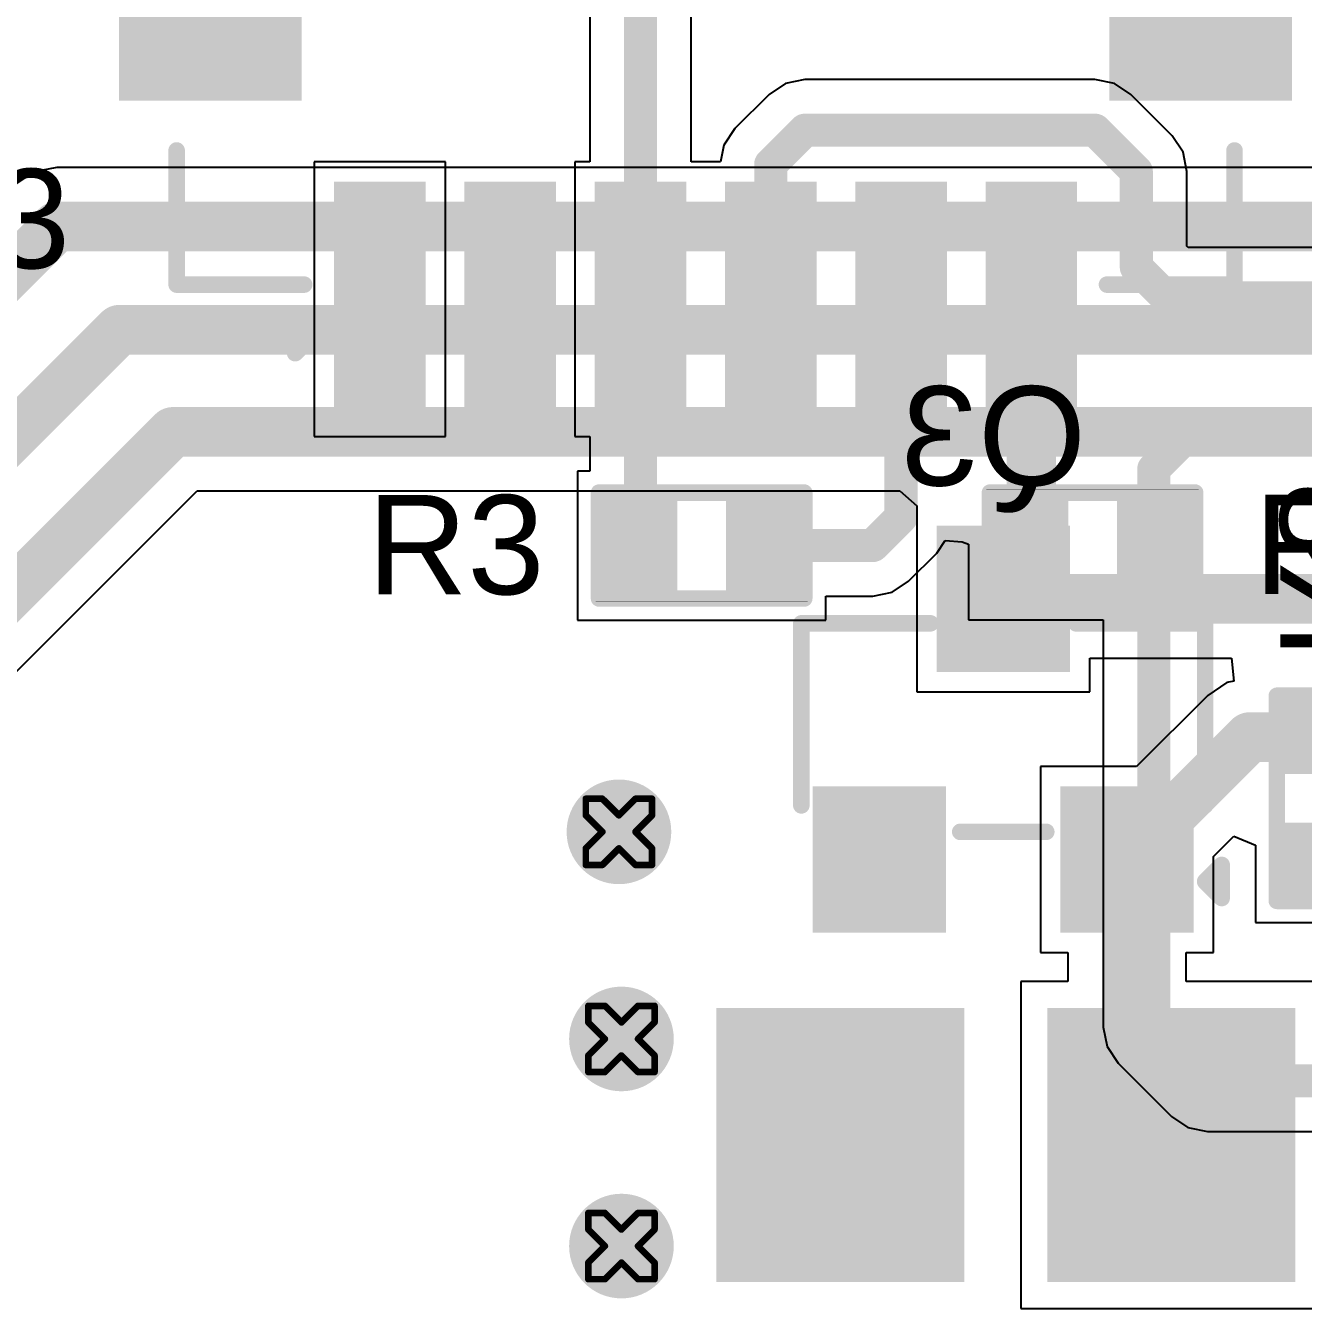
# Model space of a CAD drawing. Header units: inches. Extents: x -1 to 351, y 0 to 83.
# Drawn here: x 26.66 to 36.47, y 13.19 to 23.03 of the extents above; entities that cross this region are included whole.
import ezdxf

# ---------------------------------------------------------------- set-up
doc = ezdxf.new("R2010")
doc.units = ezdxf.units.IN
for name, color, linetype in [('Bottom Layer', 5, 'Continuous'), ('Bottom Overlay', 54, 'Continuous'), ('Bottom Paste', 16, 'Continuous'), ('Bottom Solder', 6, 'Continuous'), ('Drill Drawing', 1, 'Continuous'), ('Top Layer', 1, 'Continuous'), ('Top Overlay', 2, 'Continuous'), ('Top Paste', 8, 'Continuous'), ('Top Solder', 216, 'Continuous'), ('Via Holes', 16, 'Continuous')]:
    doc.layers.add(name, color=color, linetype=linetype)
doc.styles.add('Arial', font='', dxfattribs={"height": 0.2})
doc.styles.get('Arial').set_extended_font_data('Arial')

# ---------------------------------------------------------------- blocks, each defined once
blk = doc.blocks.new('SOT_23_B_5')
at = {"layer": 'Bottom Layer'}
for points in [[(-1.36, 1.46), (-0.54, 1.46), (-0.54, 0.54), (-1.36, 0.54)], [(0.54, 1.46), (1.36, 1.46), (1.36, 0.54), (0.54, 0.54)], [(-0.41, -0.54), (0.41, -0.54), (0.41, -1.46), (-0.41, -1.46)]]:
    blk.add_hatch(color=5, dxfattribs=at).paths.add_polyline_path(points)
at = {"layer": 'Bottom Paste'}
for points in [[(-1.36, 1.46), (-0.54, 1.46), (-0.54, 0.54), (-1.36, 0.54)], [(0.54, 1.46), (1.36, 1.46), (1.36, 0.54), (0.54, 0.54)], [(-0.41, -0.54), (0.41, -0.54), (0.41, -1.46), (-0.41, -1.46)]]:
    blk.add_hatch(color=16, dxfattribs=at).paths.add_polyline_path(points)
at = {"layer": 'Bottom Solder'}
for points in [[(-1.4616, 1.5616), (-0.4384, 1.5616), (-0.4384, 0.4384), (-1.4616, 0.4384)], [(0.4384, 1.5616), (1.4616, 1.5616), (1.4616, 0.4384), (0.4384, 0.4384)], [(-0.5116, -0.4384), (0.5116, -0.4384), (0.5116, -1.5616), (-0.5116, -1.5616)]]:
    blk.add_hatch(color=6, dxfattribs=at).paths.add_polyline_path(points)
at = {"layer": 'Bottom Overlay'}
for points in [[(-1.5494, 1.1684, 0.127, 0.127, 0), (-1.6764, 1.2954, 0.127, 0.127, 0)], [(-1.6764, 1.2954, 0.127, 0.127, 0), (-1.6764, 1.0414, 0.127, 0.127, 0)], [(-1.5494, 1.1684, 0.127, 0.127, 0), (-1.6764, 1.0414, 0.127, 0.127, 0)], [(0.3302, 0.7874, 0.127, 0.127, 0), (-0.3302, 0.7874, 0.127, 0.127, 0)], [(-1.5494, 0.5842, 0.127, 0.127, 0), (-1.5494, -0.8128, 0.127, 0.127, 0)], [(1.5494, 0.5842, 0.127, 0.127, 0), (1.5494, -0.8128, 0.127, 0.127, 0)], [(-0.5588, -0.8128, 0.127, 0.127, 0), (-1.5494, -0.8128, 0.127, 0.127, 0)], [(1.5494, -0.8128, 0.127, 0.127, 0), (0.5588, -0.8128, 0.127, 0.127, 0)]]:
    blk.add_lwpolyline(points, format="xyseb", dxfattribs=at)
for points in [[(-1.7082, 1.2954, 0.0635, 0.0635, 1), (-1.6446, 1.2954, 0.0635, 0.0635, 1)], [(-1.7082, 1.2954, 0.0635, 0.0635, 1), (-1.6446, 1.2954, 0.0635, 0.0635, 1)], [(-1.5812, 1.1684, 0.0635, 0.0635, 1), (-1.5176, 1.1684, 0.0635, 0.0635, 1)], [(-1.5812, 1.1684, 0.0635, 0.0635, 1), (-1.5176, 1.1684, 0.0635, 0.0635, 1)], [(-1.7082, 1.0414, 0.0635, 0.0635, 1), (-1.6446, 1.0414, 0.0635, 0.0635, 1)], [(-1.7082, 1.0414, 0.0635, 0.0635, 1), (-1.6446, 1.0414, 0.0635, 0.0635, 1)], [(-0.3619, 0.7874, 0.0635, 0.0635, 1), (-0.2984, 0.7874, 0.0635, 0.0635, 1)], [(0.2984, 0.7874, 0.0635, 0.0635, 1), (0.3619, 0.7874, 0.0635, 0.0635, 1)], [(-1.5812, 0.5842, 0.0635, 0.0635, 1), (-1.5176, 0.5842, 0.0635, 0.0635, 1)], [(1.5176, 0.5842, 0.0635, 0.0635, 1), (1.5812, 0.5842, 0.0635, 0.0635, 1)], [(-1.5812, -0.8128, 0.0635, 0.0635, 1), (-1.5176, -0.8128, 0.0635, 0.0635, 1)], [(-1.5812, -0.8128, 0.0635, 0.0635, 1), (-1.5176, -0.8128, 0.0635, 0.0635, 1)], [(-0.5905, -0.8128, 0.0635, 0.0635, 1), (-0.5271, -0.8128, 0.0635, 0.0635, 1)], [(0.5271, -0.8128, 0.0635, 0.0635, 1), (0.5905, -0.8128, 0.0635, 0.0635, 1)], [(1.5176, -0.8128, 0.0635, 0.0635, 1), (1.5812, -0.8128, 0.0635, 0.0635, 1)], [(1.5176, -0.8128, 0.0635, 0.0635, 1), (1.5812, -0.8128, 0.0635, 0.0635, 1)]]:
    blk.add_lwpolyline(points, format="xyseb", close=True, dxfattribs=at)
blk = doc.blocks.new('SOP_8__S_T_____B_22')
at = {"layer": 'Bottom Layer'}
for points in [[(5.9505, 4.71), (5.9505, 2.91), (3.9505, 2.91), (3.9505, 4.71)], [(5.9505, 2.17), (5.9505, 0.37), (3.9505, 0.37), (3.9505, 2.17)]]:
    blk.add_hatch(color=5, dxfattribs=at).paths.add_polyline_path(points)
at = {"layer": 'Bottom Paste'}
for points in [[(5.9505, 4.71), (5.9505, 2.91), (3.9505, 2.91), (3.9505, 4.71)], [(5.9505, 2.17), (5.9505, 0.37), (3.9505, 0.37), (3.9505, 2.17)]]:
    blk.add_hatch(color=16, dxfattribs=at).paths.add_polyline_path(points)
at = {"layer": 'Bottom Solder'}
for points in [[(6.0013, 4.7608), (6.0013, 2.8592), (3.8997, 2.8592), (3.8997, 4.7608)], [(6.0013, 2.2208), (6.0013, 0.3192), (3.8997, 0.3192), (3.8997, 2.2208)]]:
    blk.add_hatch(color=6, dxfattribs=at).paths.add_polyline_path(points)
blk = doc.blocks.new('R___0402_B_40')
at = {"layer": 'Bottom Layer'}
for points in [[(-0.2413, 0.3175), (-0.2413, -0.3175), (-0.6985, -0.3175), (-0.6985, 0.3175)], [(0.6985, 0.3175), (0.6985, -0.3175), (0.2413, -0.3175), (0.2413, 0.3175)]]:
    blk.add_hatch(color=5, dxfattribs=at).paths.add_polyline_path(points)
at = {"layer": 'Bottom Paste'}
for points in [[(-0.2413, 0.3175), (-0.2413, -0.3175), (-0.6985, -0.3175), (-0.6985, 0.3175)], [(0.6985, 0.3175), (0.6985, -0.3175), (0.2413, -0.3175), (0.2413, 0.3175)]]:
    blk.add_hatch(color=16, dxfattribs=at).paths.add_polyline_path(points)
at = {"layer": 'Bottom Solder'}
for points in [[(-0.1863, 0.3725), (-0.1863, -0.3725), (-0.7535, -0.3725), (-0.7535, 0.3725)], [(0.7535, 0.3725), (0.7535, -0.3725), (0.1863, -0.3725), (0.1863, 0.3725)]]:
    blk.add_hatch(color=6, dxfattribs=at).paths.add_polyline_path(points)
at = {"layer": 'Bottom Overlay'}
for points in [[(-0.7874, -0.4064, 0.127, 0.127, 0), (-0.7874, 0.4064, 0.127, 0.127, 0)], [(0.7874, 0.4064, 0.127, 0.127, 0), (-0.7874, 0.4064, 0.127, 0.127, 0)], [(0.8128, 0.4318, 0.00323, 0.00323, 0), (-0.8128, 0.4318, 0.00323, 0.00323, 0)], [(0.7874, -0.4064, 0.127, 0.127, 0), (0.7874, 0.4064, 0.127, 0.127, 0)], [(0.7874, -0.4064, 0.127, 0.127, 0), (-0.7874, -0.4064, 0.127, 0.127, 0)]]:
    blk.add_lwpolyline(points, format="xyseb", dxfattribs=at)
for points in [[(-0.8191, 0.4064, 0.0635, 0.0635, 1), (-0.7556, 0.4064, 0.0635, 0.0635, 1)], [(-0.8191, 0.4064, 0.0635, 0.0635, 1), (-0.7556, 0.4064, 0.0635, 0.0635, 1)], [(-0.8136, 0.4318, 0.00161, 0.00161, 1), (-0.812, 0.4318, 0.00161, 0.00161, 1)], [(0.7556, 0.4064, 0.0635, 0.0635, 1), (0.8191, 0.4064, 0.0635, 0.0635, 1)], [(0.7556, 0.4064, 0.0635, 0.0635, 1), (0.8191, 0.4064, 0.0635, 0.0635, 1)], [(0.812, 0.4318, 0.00161, 0.00161, 1), (0.8136, 0.4318, 0.00161, 0.00161, 1)], [(-0.8191, -0.4064, 0.0635, 0.0635, 1), (-0.7556, -0.4064, 0.0635, 0.0635, 1)], [(-0.8191, -0.4064, 0.0635, 0.0635, 1), (-0.7556, -0.4064, 0.0635, 0.0635, 1)], [(0.7556, -0.4064, 0.0635, 0.0635, 1), (0.8191, -0.4064, 0.0635, 0.0635, 1)], [(0.7556, -0.4064, 0.0635, 0.0635, 1), (0.8191, -0.4064, 0.0635, 0.0635, 1)]]:
    blk.add_lwpolyline(points, format="xyseb", close=True, dxfattribs=at)
blk = doc.blocks.new('R___0402_44')
at = {"layer": 'Top Layer'}
for points in [[(-0.6985, -0.3175), (-0.6985, 0.3175), (-0.2413, 0.3175), (-0.2413, -0.3175)], [(0.2413, -0.3175), (0.2413, 0.3175), (0.6985, 0.3175), (0.6985, -0.3175)]]:
    blk.add_hatch(color=1, dxfattribs=at).paths.add_polyline_path(points)
at = {"layer": 'Top Paste'}
for points in [[(-0.6985, -0.3175), (-0.6985, 0.3175), (-0.2413, 0.3175), (-0.2413, -0.3175)], [(0.2413, -0.3175), (0.2413, 0.3175), (0.6985, 0.3175), (0.6985, -0.3175)]]:
    blk.add_hatch(color=8, dxfattribs=at).paths.add_polyline_path(points)
at = {"layer": 'Top Solder'}
for points in [[(-0.7535, -0.3725), (-0.7535, 0.3725), (-0.1863, 0.3725), (-0.1863, -0.3725)], [(0.1863, -0.3725), (0.1863, 0.3725), (0.7535, 0.3725), (0.7535, -0.3725)]]:
    blk.add_hatch(color=216, dxfattribs=at).paths.add_polyline_path(points)
at = {"layer": 'Top Overlay'}
for points in [[(-0.7874, 0.4064, 0.127, 0.127, 0), (-0.7874, -0.4064, 0.127, 0.127, 0)], [(0.7874, 0.4064, 0.127, 0.127, 0), (-0.7874, 0.4064, 0.127, 0.127, 0)], [(0.7874, 0.4064, 0.127, 0.127, 0), (0.7874, -0.4064, 0.127, 0.127, 0)], [(0.7874, -0.4064, 0.127, 0.127, 0), (-0.7874, -0.4064, 0.127, 0.127, 0)], [(0.8128, -0.4318, 0.00323, 0.00323, 0), (-0.8128, -0.4318, 0.00323, 0.00323, 0)]]:
    blk.add_lwpolyline(points, format="xyseb", dxfattribs=at)
for points in [[(-0.8191, 0.4064, 0.0635, 0.0635, 1), (-0.7556, 0.4064, 0.0635, 0.0635, 1)], [(-0.8191, 0.4064, 0.0635, 0.0635, 1), (-0.7556, 0.4064, 0.0635, 0.0635, 1)], [(0.7556, 0.4064, 0.0635, 0.0635, 1), (0.8191, 0.4064, 0.0635, 0.0635, 1)], [(0.7556, 0.4064, 0.0635, 0.0635, 1), (0.8191, 0.4064, 0.0635, 0.0635, 1)], [(-0.8191, -0.4064, 0.0635, 0.0635, 1), (-0.7556, -0.4064, 0.0635, 0.0635, 1)], [(-0.8191, -0.4064, 0.0635, 0.0635, 1), (-0.7556, -0.4064, 0.0635, 0.0635, 1)], [(0.7556, -0.4064, 0.0635, 0.0635, 1), (0.8191, -0.4064, 0.0635, 0.0635, 1)], [(0.7556, -0.4064, 0.0635, 0.0635, 1), (0.8191, -0.4064, 0.0635, 0.0635, 1)], [(-0.8136, -0.4318, 0.00161, 0.00161, 1), (-0.812, -0.4318, 0.00161, 0.00161, 1)], [(0.812, -0.4318, 0.00161, 0.00161, 1), (0.8136, -0.4318, 0.00161, 0.00161, 1)]]:
    blk.add_lwpolyline(points, format="xyseb", close=True, dxfattribs=at)
blk = doc.blocks.new('R___0402_45')
at = {"layer": 'Top Layer'}
for points in [[(-0.6985, -0.3175), (-0.6985, 0.3175), (-0.2413, 0.3175), (-0.2413, -0.3175)], [(0.2413, -0.3175), (0.2413, 0.3175), (0.6985, 0.3175), (0.6985, -0.3175)]]:
    blk.add_hatch(color=1, dxfattribs=at).paths.add_polyline_path(points)
at = {"layer": 'Top Paste'}
for points in [[(-0.6985, -0.3175), (-0.6985, 0.3175), (-0.2413, 0.3175), (-0.2413, -0.3175)], [(0.2413, -0.3175), (0.2413, 0.3175), (0.6985, 0.3175), (0.6985, -0.3175)]]:
    blk.add_hatch(color=8, dxfattribs=at).paths.add_polyline_path(points)
at = {"layer": 'Top Solder'}
for points in [[(-0.7535, -0.3725), (-0.7535, 0.3725), (-0.1863, 0.3725), (-0.1863, -0.3725)], [(0.1863, -0.3725), (0.1863, 0.3725), (0.7535, 0.3725), (0.7535, -0.3725)]]:
    blk.add_hatch(color=216, dxfattribs=at).paths.add_polyline_path(points)
at = {"layer": 'Top Overlay'}
for points in [[(-0.7874, -0.4064, 0.127, 0.127, 0), (-0.7874, 0.4064, 0.127, 0.127, 0)], [(-0.7874, 0.4064, 0.127, 0.127, 0), (0.7874, 0.4064, 0.127, 0.127, 0)], [(0.7874, -0.4064, 0.127, 0.127, 0), (0.7874, 0.4064, 0.127, 0.127, 0)], [(-0.7874, -0.4064, 0.127, 0.127, 0), (0.7874, -0.4064, 0.127, 0.127, 0)], [(-0.8128, -0.4318, 0.00323, 0.00323, 0), (0.8128, -0.4318, 0.00323, 0.00323, 0)]]:
    blk.add_lwpolyline(points, format="xyseb", dxfattribs=at)
for points in [[(-0.8191, 0.4064, 0.0635, 0.0635, 1), (-0.7556, 0.4064, 0.0635, 0.0635, 1)], [(-0.8191, 0.4064, 0.0635, 0.0635, 1), (-0.7556, 0.4064, 0.0635, 0.0635, 1)], [(0.7556, 0.4064, 0.0635, 0.0635, 1), (0.8191, 0.4064, 0.0635, 0.0635, 1)], [(0.7556, 0.4064, 0.0635, 0.0635, 1), (0.8191, 0.4064, 0.0635, 0.0635, 1)], [(-0.8191, -0.4064, 0.0635, 0.0635, 1), (-0.7556, -0.4064, 0.0635, 0.0635, 1)], [(-0.8191, -0.4064, 0.0635, 0.0635, 1), (-0.7556, -0.4064, 0.0635, 0.0635, 1)], [(0.7556, -0.4064, 0.0635, 0.0635, 1), (0.8191, -0.4064, 0.0635, 0.0635, 1)], [(0.7556, -0.4064, 0.0635, 0.0635, 1), (0.8191, -0.4064, 0.0635, 0.0635, 1)], [(-0.8136, -0.4318, 0.00161, 0.00161, 1), (-0.812, -0.4318, 0.00161, 0.00161, 1)], [(0.812, -0.4318, 0.00161, 0.00161, 1), (0.8136, -0.4318, 0.00161, 0.00161, 1)]]:
    blk.add_lwpolyline(points, format="xyseb", close=True, dxfattribs=at)
blk = doc.blocks.new('V________T______58')
at = {"layer": 'Top Layer'}
for points in [[(-4.4, 2.1625), (-3.2, 2.1625), (-3.2, 0.3625), (-4.4, 0.3625)], [(3.2, 2.1625), (4.4, 2.1625), (4.4, 0.3625), (3.2, 0.3625)], [(-2.75, -0.4625), (-2.25, -0.4625), (-2.25, -2.0625), (-2.75, -2.0625)], [(-1.75, -0.4625), (-1.25, -0.4625), (-1.25, -2.0625), (-1.75, -2.0625)], [(-0.75, -0.4625), (-0.25, -0.4625), (-0.25, -2.0625), (-0.75, -2.0625)], [(0.25, -0.4625), (0.75, -0.4625), (0.75, -2.0625), (0.25, -2.0625)], [(1.25, -0.4625), (1.75, -0.4625), (1.75, -2.0625), (1.25, -2.0625)], [(2.25, -0.4625), (2.75, -0.4625), (2.75, -2.0625), (2.25, -2.0625)]]:
    blk.add_hatch(color=1, dxfattribs=at).paths.add_polyline_path(points)
at = {"layer": 'Top Paste'}
for points in [[(-4.4, 2.1625), (-3.2, 2.1625), (-3.2, 0.3625), (-4.4, 0.3625)], [(3.2, 2.1625), (4.4, 2.1625), (4.4, 0.3625), (3.2, 0.3625)], [(-2.75, -0.4625), (-2.25, -0.4625), (-2.25, -2.0625), (-2.75, -2.0625)], [(-1.75, -0.4625), (-1.25, -0.4625), (-1.25, -2.0625), (-1.75, -2.0625)], [(-0.75, -0.4625), (-0.25, -0.4625), (-0.25, -2.0625), (-0.75, -2.0625)], [(0.25, -0.4625), (0.75, -0.4625), (0.75, -2.0625), (0.25, -2.0625)], [(1.25, -0.4625), (1.75, -0.4625), (1.75, -2.0625), (1.25, -2.0625)], [(2.25, -0.4625), (2.75, -0.4625), (2.75, -2.0625), (2.25, -2.0625)]]:
    blk.add_hatch(color=8, dxfattribs=at).paths.add_polyline_path(points)
at = {"layer": 'Top Solder'}
for points in [[(-4.5016, 2.2641), (-3.0984, 2.2641), (-3.0984, 0.2609), (-4.5016, 0.2609)], [(3.0984, 2.2641), (4.5016, 2.2641), (4.5016, 0.2609), (3.0984, 0.2609)], [(-2.8516, -0.3609), (-2.1484, -0.3609), (-2.1484, -2.1641), (-2.8516, -2.1641)], [(-1.8516, -0.3609), (-1.1484, -0.3609), (-1.1484, -2.1641), (-1.8516, -2.1641)], [(-0.8516, -0.3609), (-0.1484, -0.3609), (-0.1484, -2.1641), (-0.8516, -2.1641)], [(0.1484, -0.3609), (0.8516, -0.3609), (0.8516, -2.1641), (0.1484, -2.1641)], [(1.1484, -0.3609), (1.8516, -0.3609), (1.8516, -2.1641), (1.1484, -2.1641)], [(2.1484, -0.3609), (2.8516, -0.3609), (2.8516, -2.1641), (2.1484, -2.1641)]]:
    blk.add_hatch(color=216, dxfattribs=at).paths.add_polyline_path(points)
at = {"layer": 'Top Overlay'}
for points in [[(-2.8844, 2.1732, 0.127, 0.127, 0), (2.9322, 2.1732, 0.127, 0.127, 0)], [(-4.0592, -1.15, 0.127, 0.127, 0), (-4.0592, -0.1204, 0.127, 0.127, 0)], [(4.0592, -1.15, 0.127, 0.127, 0), (4.0592, -0.1204, 0.127, 0.127, 0)], [(-4.0592, -1.15, 0.127, 0.127, 0), (-3.0804, -1.15, 0.127, 0.127, 0)], [(3.0804, -1.15, 0.127, 0.127, 0), (4.0592, -1.15, 0.127, 0.127, 0)], [(-3.1496, -1.6764, 0.127, 0.127, 0), (-3.1496, -1.4224, 0.127, 0.127, 0)], [(-3.1496, -1.4224, 0.127, 0.127, 0), (-3.0226, -1.5494, 0.127, 0.127, 0)], [(-3.1496, -1.6764, 0.127, 0.127, 0), (-3.0226, -1.5494, 0.127, 0.127, 0)]]:
    blk.add_lwpolyline(points, format="xyseb", dxfattribs=at)
for points in [[(-2.9161, 2.1732, 0.0635, 0.0635, 1), (-2.8526, 2.1732, 0.0635, 0.0635, 1)], [(2.9005, 2.1732, 0.0635, 0.0635, 1), (2.964, 2.1732, 0.0635, 0.0635, 1)], [(-4.0909, -0.1204, 0.0635, 0.0635, 1), (-4.0274, -0.1204, 0.0635, 0.0635, 1)], [(4.0275, -0.1204, 0.0635, 0.0635, 1), (4.091, -0.1204, 0.0635, 0.0635, 1)], [(-4.0909, -1.15, 0.0635, 0.0635, 1), (-4.0274, -1.15, 0.0635, 0.0635, 1)], [(-4.0909, -1.15, 0.0635, 0.0635, 1), (-4.0274, -1.15, 0.0635, 0.0635, 1)], [(-3.1122, -1.15, 0.0635, 0.0635, 1), (-3.0487, -1.15, 0.0635, 0.0635, 1)], [(3.0487, -1.15, 0.0635, 0.0635, 1), (3.1122, -1.15, 0.0635, 0.0635, 1)], [(4.0275, -1.15, 0.0635, 0.0635, 1), (4.091, -1.15, 0.0635, 0.0635, 1)], [(4.0275, -1.15, 0.0635, 0.0635, 1), (4.091, -1.15, 0.0635, 0.0635, 1)], [(-3.1814, -1.4224, 0.0635, 0.0635, 1), (-3.1178, -1.4224, 0.0635, 0.0635, 1)], [(-3.1814, -1.4224, 0.0635, 0.0635, 1), (-3.1178, -1.4224, 0.0635, 0.0635, 1)], [(-3.0543, -1.5494, 0.0635, 0.0635, 1), (-2.9909, -1.5494, 0.0635, 0.0635, 1)], [(-3.0543, -1.5494, 0.0635, 0.0635, 1), (-2.9909, -1.5494, 0.0635, 0.0635, 1)], [(-3.1814, -1.6764, 0.0635, 0.0635, 1), (-3.1178, -1.6764, 0.0635, 0.0635, 1)], [(-3.1814, -1.6764, 0.0635, 0.0635, 1), (-3.1178, -1.6764, 0.0635, 0.0635, 1)]]:
    blk.add_lwpolyline(points, format="xyseb", close=True, dxfattribs=at)

msp = doc.modelspace()

# ---------------------------------------------------------------- hatches: boundary and pattern name
at = {"layer": 'Bottom Layer'}
h = msp.add_hatch(color=5, dxfattribs=at)
edge = h.paths.add_edge_path()
edge.add_arc((31.2179, 16.846), 0.3, 0, 360)
h = msp.add_hatch(color=5, dxfattribs=at)
edge = h.paths.add_edge_path()
edge.add_arc((31.237, 15.2564), 0.3, 0, 360)
h = msp.add_hatch(color=5, dxfattribs=at)
edge = h.paths.add_edge_path()
edge.add_arc((31.237, 13.6668), 0.3, 0, 360)
at = {"layer": 'Bottom Solder'}
h = msp.add_hatch(color=6, dxfattribs=at)
edge = h.paths.add_edge_path()
edge.add_arc((31.2179, 16.846), 0.4016, 0, 360)
h = msp.add_hatch(color=6, dxfattribs=at)
edge = h.paths.add_edge_path()
edge.add_arc((31.237, 15.2564), 0.4016, 0, 360)
h = msp.add_hatch(color=6, dxfattribs=at)
edge = h.paths.add_edge_path()
edge.add_arc((31.237, 13.6668), 0.4016, 0, 360)
at = {"layer": 'Top Layer'}
h = msp.add_hatch(color=1, dxfattribs=at)
edge = h.paths.add_edge_path()
edge.add_arc((31.2179, 16.846), 0.3, 0, 360)
h = msp.add_hatch(color=1, dxfattribs=at)
edge = h.paths.add_edge_path()
edge.add_arc((31.237, 15.2564), 0.3, 0, 360)
h = msp.add_hatch(color=1, dxfattribs=at)
edge = h.paths.add_edge_path()
edge.add_arc((31.237, 13.6668), 0.3, 0, 360)
at = {"layer": 'Top Solder'}
h = msp.add_hatch(color=216, dxfattribs=at)
edge = h.paths.add_edge_path()
edge.add_arc((31.2179, 16.846), 0.4016, 0, 360)
h = msp.add_hatch(color=216, dxfattribs=at)
edge = h.paths.add_edge_path()
edge.add_arc((31.237, 15.2564), 0.4016, 0, 360)
h = msp.add_hatch(color=216, dxfattribs=at)
edge = h.paths.add_edge_path()
edge.add_arc((31.237, 13.6668), 0.4016, 0, 360)
at = {"layer": 'Via Holes'}
h = msp.add_hatch(color=7, dxfattribs=at)
edge = h.paths.add_edge_path()
edge.add_arc((31.2179, 16.846), 0.15, 0, 360)
h = msp.add_hatch(color=7, dxfattribs=at)
edge = h.paths.add_edge_path()
edge.add_arc((31.237, 15.2564), 0.15, 0, 360)
h = msp.add_hatch(color=7, dxfattribs=at)
edge = h.paths.add_edge_path()
edge.add_arc((31.237, 13.6668), 0.15, 0, 360)

# ---------------------------------------------------------------- linework, layer by layer
at = {"layer": 'Bottom Layer'}
for p, q in [((26.7297, 21.9116), (26.5826, 21.8134)), ((26.9031, 21.9461), (26.7297, 21.9116)), ((65.7841, 21.9461), (26.9031, 21.9461)), ((26.9031, 21.9461), (26.9031, 21.9461)), ((26.5164, 17.9969), (27.9818, 19.4623)), ((27.9818, 19.4623), (33.3728, 19.4623)), ((33.3728, 19.4623), (33.503, 19.3474)), ((33.503, 19.3474), (33.503, 17.9194)), ((34.831, 17.9194), (34.831, 18.1802)), ((34.831, 18.1802), (35.9185, 18.1802)), ((35.9185, 18.1802), (35.936, 18.0024)), ((33.503, 17.9194), (34.831, 17.9194)), ((35.8833, 17.9919), (35.7363, 17.8937)), ((35.936, 18.0024), (35.8833, 17.9919)), ((35.7363, 17.8937), (35.19, 17.3474)), ((35.7363, 17.8937), (35.7363, 17.8937)), ((35.19, 17.3474), (34.453, 17.3474)), ((34.453, 17.3474), (34.453, 15.9194)), ((35.781, 16.6565), (35.9375, 16.813)), ((35.9375, 16.813), (36.1017, 16.7449)), ((36.1017, 16.7449), (36.1017, 16.1508)), ((35.781, 15.9194), (35.781, 16.6565)), ((36.1017, 16.1508), (37.2447, 16.1508)), ((34.453, 15.9194), (34.6638, 15.9194)), ((34.6638, 15.9194), (34.6638, 15.6968)), ((35.5702, 15.6968), (35.5702, 15.9194)), ((35.5702, 15.9194), (35.781, 15.9194)), ((34.6638, 15.6968), (34.3025, 15.6968)), ((34.3025, 15.6968), (34.3025, 13.1888)), ((36.6105, 15.6968), (35.5702, 15.6968)), ((34.3025, 13.1888), (36.6105, 13.1888))]:
    msp.add_line(p, q, dxfattribs=at)
for points in [[(25.0698, 19.6596, 0.381, 0.381, 0), (26.9031, 21.4929, 0.381, 0.381, 0)], [(26.9031, 21.4929, 0.381, 0.381, 0), (65.7841, 21.4929, 0.381, 0.381, 0)], [(25.3505, 18.6668, 0.381, 0.381, 0), (27.3832, 20.6995, 0.381, 0.381, 0)], [(27.3832, 20.6995, 0.381, 0.381, 0), (52.8063, 20.6995, 0.381, 0.381, 0)], [(26.0632, 18.1846, 0.381, 0.381, 0), (27.7941, 19.9156, 0.381, 0.381, 0)], [(27.7941, 19.9156, 0.381, 0.381, 0), (39.0414, 19.9156, 0.381, 0.381, 0)], [(34.167, 18.6334, 0.381, 0.381, 0), (37.6471, 18.6334, 0.381, 0.381, 0)], [(35.3865, 16.9029, 0.381, 0.381, 0), (36.0568, 17.5732, 0.381, 0.381, 0)], [(36.0568, 17.5732, 0.381, 0.381, 0), (36.6732, 17.5732, 0.381, 0.381, 0)], [(35.117, 16.6834, 0.381, 0.381, 0), (35.3365, 16.9029, 0.381, 0.381, 0)], [(35.3365, 16.9029, 0.381, 0.381, 0), (35.3865, 16.9029, 0.381, 0.381, 0)], [(35.117, 16.6334, 0.381, 0.381, 0), (35.117, 16.6834, 0.381, 0.381, 0)], [(35.117, 14.7823, 0.381, 0.381, 0), (35.117, 16.6834, 0.381, 0.381, 0)], [(35.117, 16.6334, 0.381, 0.381, 0), (35.117, 16.6834, 0.381, 0.381, 0)], [(35.117, 14.7823, 0.381, 0.381, 0), (35.4565, 14.4428, 0.381, 0.381, 0)]]:
    msp.add_lwpolyline(points, format="xyseb", dxfattribs=at)
for points in [[(26.8078, 21.4929, 0.1905, 0.1905, 1), (26.9983, 21.4929, 0.1905, 0.1905, 1)], [(26.8078, 21.4929, 0.1905, 0.1905, 1), (26.9983, 21.4929, 0.1905, 0.1905, 1)], [(27.288, 20.6995, 0.1905, 0.1905, 1), (27.4785, 20.6995, 0.1905, 0.1905, 1)], [(27.288, 20.6995, 0.1905, 0.1905, 1), (27.4785, 20.6995, 0.1905, 0.1905, 1)], [(27.6988, 19.9156, 0.1905, 0.1905, 1), (27.8893, 19.9156, 0.1905, 0.1905, 1)], [(27.6988, 19.9156, 0.1905, 0.1905, 1), (27.8893, 19.9156, 0.1905, 0.1905, 1)], [(34.0717, 18.6334, 0.1905, 0.1905, 1), (34.2622, 18.6334, 0.1905, 0.1905, 1)], [(35.9615, 17.5732, 0.1905, 0.1905, 1), (36.152, 17.5732, 0.1905, 0.1905, 1)], [(35.9615, 17.5732, 0.1905, 0.1905, 1), (36.152, 17.5732, 0.1905, 0.1905, 1)], [(35.2412, 16.9029, 0.1905, 0.1905, 1), (35.4317, 16.9029, 0.1905, 0.1905, 1)], [(35.2412, 16.9029, 0.1905, 0.1905, 1), (35.4317, 16.9029, 0.1905, 0.1905, 1)], [(35.2912, 16.9029, 0.1905, 0.1905, 1), (35.4817, 16.9029, 0.1905, 0.1905, 1)], [(35.2912, 16.9029, 0.1905, 0.1905, 1), (35.4817, 16.9029, 0.1905, 0.1905, 1)], [(35.0217, 16.6834, 0.1905, 0.1905, 1), (35.2122, 16.6834, 0.1905, 0.1905, 1)], [(35.0217, 16.6834, 0.1905, 0.1905, 1), (35.2122, 16.6834, 0.1905, 0.1905, 1)], [(35.0217, 16.6834, 0.1905, 0.1905, 1), (35.2122, 16.6834, 0.1905, 0.1905, 1)], [(35.0217, 16.6834, 0.1905, 0.1905, 1), (35.2122, 16.6834, 0.1905, 0.1905, 1)], [(35.0217, 16.6334, 0.1905, 0.1905, 1), (35.2122, 16.6334, 0.1905, 0.1905, 1)], [(35.0217, 16.6334, 0.1905, 0.1905, 1), (35.2122, 16.6334, 0.1905, 0.1905, 1)], [(35.0217, 14.7823, 0.1905, 0.1905, 1), (35.2122, 14.7823, 0.1905, 0.1905, 1)], [(35.0217, 14.7823, 0.1905, 0.1905, 1), (35.2122, 14.7823, 0.1905, 0.1905, 1)], [(35.3612, 14.4428, 0.1905, 0.1905, 1), (35.5517, 14.4428, 0.1905, 0.1905, 1)]]:
    msp.add_lwpolyline(points, format="xyseb", close=True, dxfattribs=at)
at = {"layer": 'Drill Drawing'}
for points in [[(30.9639, 16.973, 0.0508, 0.0508, 0), (30.9639, 17.1, 0.0508, 0.0508, 0)], [(30.9639, 17.1, 0.0508, 0.0508, 0), (31.0909, 17.1, 0.0508, 0.0508, 0)], [(31.0909, 17.1, 0.0508, 0.0508, 0), (31.2179, 16.973, 0.0508, 0.0508, 0)], [(31.2179, 16.973, 0.0508, 0.0508, 0), (31.3449, 17.1, 0.0508, 0.0508, 0)], [(31.3449, 17.1, 0.0508, 0.0508, 0), (31.4719, 17.1, 0.0508, 0.0508, 0)], [(31.4719, 16.973, 0.0508, 0.0508, 0), (31.4719, 17.1, 0.0508, 0.0508, 0)], [(30.9639, 16.973, 0.0508, 0.0508, 0), (31.0909, 16.846, 0.0508, 0.0508, 0)], [(31.3449, 16.846, 0.0508, 0.0508, 0), (31.4719, 16.973, 0.0508, 0.0508, 0)], [(30.9639, 16.719, 0.0508, 0.0508, 0), (31.0909, 16.846, 0.0508, 0.0508, 0)], [(31.3449, 16.846, 0.0508, 0.0508, 0), (31.4719, 16.719, 0.0508, 0.0508, 0)], [(30.9639, 16.592, 0.0508, 0.0508, 0), (30.9639, 16.719, 0.0508, 0.0508, 0)], [(31.0909, 16.592, 0.0508, 0.0508, 0), (31.2179, 16.719, 0.0508, 0.0508, 0)], [(31.2179, 16.719, 0.0508, 0.0508, 0), (31.3449, 16.592, 0.0508, 0.0508, 0)], [(31.4719, 16.592, 0.0508, 0.0508, 0), (31.4719, 16.719, 0.0508, 0.0508, 0)], [(30.9639, 16.592, 0.0508, 0.0508, 0), (31.0909, 16.592, 0.0508, 0.0508, 0)], [(31.3449, 16.592, 0.0508, 0.0508, 0), (31.4719, 16.592, 0.0508, 0.0508, 0)], [(30.983, 15.3834, 0.0508, 0.0508, 0), (30.983, 15.5104, 0.0508, 0.0508, 0)], [(30.983, 15.5104, 0.0508, 0.0508, 0), (31.11, 15.5104, 0.0508, 0.0508, 0)], [(31.11, 15.5104, 0.0508, 0.0508, 0), (31.237, 15.3834, 0.0508, 0.0508, 0)], [(31.237, 15.3834, 0.0508, 0.0508, 0), (31.364, 15.5104, 0.0508, 0.0508, 0)], [(31.364, 15.5104, 0.0508, 0.0508, 0), (31.491, 15.5104, 0.0508, 0.0508, 0)], [(31.491, 15.3834, 0.0508, 0.0508, 0), (31.491, 15.5104, 0.0508, 0.0508, 0)], [(30.983, 15.3834, 0.0508, 0.0508, 0), (31.11, 15.2564, 0.0508, 0.0508, 0)], [(31.364, 15.2564, 0.0508, 0.0508, 0), (31.491, 15.3834, 0.0508, 0.0508, 0)], [(30.983, 15.1294, 0.0508, 0.0508, 0), (31.11, 15.2564, 0.0508, 0.0508, 0)], [(31.364, 15.2564, 0.0508, 0.0508, 0), (31.491, 15.1294, 0.0508, 0.0508, 0)], [(30.983, 15.0024, 0.0508, 0.0508, 0), (30.983, 15.1294, 0.0508, 0.0508, 0)], [(31.11, 15.0024, 0.0508, 0.0508, 0), (31.237, 15.1294, 0.0508, 0.0508, 0)], [(31.237, 15.1294, 0.0508, 0.0508, 0), (31.364, 15.0024, 0.0508, 0.0508, 0)], [(31.491, 15.0024, 0.0508, 0.0508, 0), (31.491, 15.1294, 0.0508, 0.0508, 0)], [(30.983, 15.0024, 0.0508, 0.0508, 0), (31.11, 15.0024, 0.0508, 0.0508, 0)], [(31.364, 15.0024, 0.0508, 0.0508, 0), (31.491, 15.0024, 0.0508, 0.0508, 0)], [(30.983, 13.7938, 0.0508, 0.0508, 0), (30.983, 13.9208, 0.0508, 0.0508, 0)], [(30.983, 13.9208, 0.0508, 0.0508, 0), (31.11, 13.9208, 0.0508, 0.0508, 0)], [(31.11, 13.9208, 0.0508, 0.0508, 0), (31.237, 13.7938, 0.0508, 0.0508, 0)], [(31.237, 13.7938, 0.0508, 0.0508, 0), (31.364, 13.9208, 0.0508, 0.0508, 0)], [(31.364, 13.9208, 0.0508, 0.0508, 0), (31.491, 13.9208, 0.0508, 0.0508, 0)], [(31.491, 13.7938, 0.0508, 0.0508, 0), (31.491, 13.9208, 0.0508, 0.0508, 0)], [(30.983, 13.7938, 0.0508, 0.0508, 0), (31.11, 13.6668, 0.0508, 0.0508, 0)], [(31.364, 13.6668, 0.0508, 0.0508, 0), (31.491, 13.7938, 0.0508, 0.0508, 0)], [(30.983, 13.5398, 0.0508, 0.0508, 0), (31.11, 13.6668, 0.0508, 0.0508, 0)], [(31.364, 13.6668, 0.0508, 0.0508, 0), (31.491, 13.5398, 0.0508, 0.0508, 0)], [(30.983, 13.4128, 0.0508, 0.0508, 0), (30.983, 13.5398, 0.0508, 0.0508, 0)], [(31.11, 13.4128, 0.0508, 0.0508, 0), (31.237, 13.5398, 0.0508, 0.0508, 0)], [(31.237, 13.5398, 0.0508, 0.0508, 0), (31.364, 13.4128, 0.0508, 0.0508, 0)], [(31.491, 13.4128, 0.0508, 0.0508, 0), (31.491, 13.5398, 0.0508, 0.0508, 0)], [(30.983, 13.4128, 0.0508, 0.0508, 0), (31.11, 13.4128, 0.0508, 0.0508, 0)], [(31.364, 13.4128, 0.0508, 0.0508, 0), (31.491, 13.4128, 0.0508, 0.0508, 0)]]:
    msp.add_lwpolyline(points, format="xyseb", dxfattribs=at)
for points in [[(30.9512, 17.1, 0.0254, 0.0254, 1), (30.9766, 17.1, 0.0254, 0.0254, 1)], [(30.9512, 17.1, 0.0254, 0.0254, 1), (30.9766, 17.1, 0.0254, 0.0254, 1)], [(31.0782, 17.1, 0.0254, 0.0254, 1), (31.1036, 17.1, 0.0254, 0.0254, 1)], [(31.0782, 17.1, 0.0254, 0.0254, 1), (31.1036, 17.1, 0.0254, 0.0254, 1)], [(31.3322, 17.1, 0.0254, 0.0254, 1), (31.3576, 17.1, 0.0254, 0.0254, 1)], [(31.3322, 17.1, 0.0254, 0.0254, 1), (31.3576, 17.1, 0.0254, 0.0254, 1)], [(31.4592, 17.1, 0.0254, 0.0254, 1), (31.4846, 17.1, 0.0254, 0.0254, 1)], [(31.4592, 17.1, 0.0254, 0.0254, 1), (31.4846, 17.1, 0.0254, 0.0254, 1)], [(30.9512, 16.973, 0.0254, 0.0254, 1), (30.9766, 16.973, 0.0254, 0.0254, 1)], [(30.9512, 16.973, 0.0254, 0.0254, 1), (30.9766, 16.973, 0.0254, 0.0254, 1)], [(31.2052, 16.973, 0.0254, 0.0254, 1), (31.2306, 16.973, 0.0254, 0.0254, 1)], [(31.2052, 16.973, 0.0254, 0.0254, 1), (31.2306, 16.973, 0.0254, 0.0254, 1)], [(31.4592, 16.973, 0.0254, 0.0254, 1), (31.4846, 16.973, 0.0254, 0.0254, 1)], [(31.4592, 16.973, 0.0254, 0.0254, 1), (31.4846, 16.973, 0.0254, 0.0254, 1)], [(31.0782, 16.846, 0.0254, 0.0254, 1), (31.1036, 16.846, 0.0254, 0.0254, 1)], [(31.0782, 16.846, 0.0254, 0.0254, 1), (31.1036, 16.846, 0.0254, 0.0254, 1)], [(31.3322, 16.846, 0.0254, 0.0254, 1), (31.3576, 16.846, 0.0254, 0.0254, 1)], [(31.3322, 16.846, 0.0254, 0.0254, 1), (31.3576, 16.846, 0.0254, 0.0254, 1)], [(30.9512, 16.719, 0.0254, 0.0254, 1), (30.9766, 16.719, 0.0254, 0.0254, 1)], [(30.9512, 16.719, 0.0254, 0.0254, 1), (30.9766, 16.719, 0.0254, 0.0254, 1)], [(31.2052, 16.719, 0.0254, 0.0254, 1), (31.2306, 16.719, 0.0254, 0.0254, 1)], [(31.2052, 16.719, 0.0254, 0.0254, 1), (31.2306, 16.719, 0.0254, 0.0254, 1)], [(31.4592, 16.719, 0.0254, 0.0254, 1), (31.4846, 16.719, 0.0254, 0.0254, 1)], [(31.4592, 16.719, 0.0254, 0.0254, 1), (31.4846, 16.719, 0.0254, 0.0254, 1)], [(30.9512, 16.592, 0.0254, 0.0254, 1), (30.9766, 16.592, 0.0254, 0.0254, 1)], [(30.9512, 16.592, 0.0254, 0.0254, 1), (30.9766, 16.592, 0.0254, 0.0254, 1)], [(31.0782, 16.592, 0.0254, 0.0254, 1), (31.1036, 16.592, 0.0254, 0.0254, 1)], [(31.0782, 16.592, 0.0254, 0.0254, 1), (31.1036, 16.592, 0.0254, 0.0254, 1)], [(31.3322, 16.592, 0.0254, 0.0254, 1), (31.3576, 16.592, 0.0254, 0.0254, 1)], [(31.3322, 16.592, 0.0254, 0.0254, 1), (31.3576, 16.592, 0.0254, 0.0254, 1)], [(31.4592, 16.592, 0.0254, 0.0254, 1), (31.4846, 16.592, 0.0254, 0.0254, 1)], [(31.4592, 16.592, 0.0254, 0.0254, 1), (31.4846, 16.592, 0.0254, 0.0254, 1)], [(30.9703, 15.5104, 0.0254, 0.0254, 1), (30.9957, 15.5104, 0.0254, 0.0254, 1)], [(30.9703, 15.5104, 0.0254, 0.0254, 1), (30.9957, 15.5104, 0.0254, 0.0254, 1)], [(31.0973, 15.5104, 0.0254, 0.0254, 1), (31.1227, 15.5104, 0.0254, 0.0254, 1)], [(31.0973, 15.5104, 0.0254, 0.0254, 1), (31.1227, 15.5104, 0.0254, 0.0254, 1)], [(31.3513, 15.5104, 0.0254, 0.0254, 1), (31.3767, 15.5104, 0.0254, 0.0254, 1)], [(31.3513, 15.5104, 0.0254, 0.0254, 1), (31.3767, 15.5104, 0.0254, 0.0254, 1)], [(31.4783, 15.5104, 0.0254, 0.0254, 1), (31.5037, 15.5104, 0.0254, 0.0254, 1)], [(31.4783, 15.5104, 0.0254, 0.0254, 1), (31.5037, 15.5104, 0.0254, 0.0254, 1)], [(30.9703, 15.3834, 0.0254, 0.0254, 1), (30.9957, 15.3834, 0.0254, 0.0254, 1)], [(30.9703, 15.3834, 0.0254, 0.0254, 1), (30.9957, 15.3834, 0.0254, 0.0254, 1)], [(31.2243, 15.3834, 0.0254, 0.0254, 1), (31.2497, 15.3834, 0.0254, 0.0254, 1)], [(31.2243, 15.3834, 0.0254, 0.0254, 1), (31.2497, 15.3834, 0.0254, 0.0254, 1)], [(31.4783, 15.3834, 0.0254, 0.0254, 1), (31.5037, 15.3834, 0.0254, 0.0254, 1)], [(31.4783, 15.3834, 0.0254, 0.0254, 1), (31.5037, 15.3834, 0.0254, 0.0254, 1)], [(31.0973, 15.2564, 0.0254, 0.0254, 1), (31.1227, 15.2564, 0.0254, 0.0254, 1)], [(31.0973, 15.2564, 0.0254, 0.0254, 1), (31.1227, 15.2564, 0.0254, 0.0254, 1)], [(31.3513, 15.2564, 0.0254, 0.0254, 1), (31.3767, 15.2564, 0.0254, 0.0254, 1)], [(31.3513, 15.2564, 0.0254, 0.0254, 1), (31.3767, 15.2564, 0.0254, 0.0254, 1)], [(30.9703, 15.1294, 0.0254, 0.0254, 1), (30.9957, 15.1294, 0.0254, 0.0254, 1)], [(30.9703, 15.1294, 0.0254, 0.0254, 1), (30.9957, 15.1294, 0.0254, 0.0254, 1)], [(31.2243, 15.1294, 0.0254, 0.0254, 1), (31.2497, 15.1294, 0.0254, 0.0254, 1)], [(31.2243, 15.1294, 0.0254, 0.0254, 1), (31.2497, 15.1294, 0.0254, 0.0254, 1)], [(31.4783, 15.1294, 0.0254, 0.0254, 1), (31.5037, 15.1294, 0.0254, 0.0254, 1)], [(31.4783, 15.1294, 0.0254, 0.0254, 1), (31.5037, 15.1294, 0.0254, 0.0254, 1)], [(30.9703, 15.0024, 0.0254, 0.0254, 1), (30.9957, 15.0024, 0.0254, 0.0254, 1)], [(30.9703, 15.0024, 0.0254, 0.0254, 1), (30.9957, 15.0024, 0.0254, 0.0254, 1)], [(31.0973, 15.0024, 0.0254, 0.0254, 1), (31.1227, 15.0024, 0.0254, 0.0254, 1)], [(31.0973, 15.0024, 0.0254, 0.0254, 1), (31.1227, 15.0024, 0.0254, 0.0254, 1)], [(31.3513, 15.0024, 0.0254, 0.0254, 1), (31.3767, 15.0024, 0.0254, 0.0254, 1)], [(31.3513, 15.0024, 0.0254, 0.0254, 1), (31.3767, 15.0024, 0.0254, 0.0254, 1)], [(31.4783, 15.0024, 0.0254, 0.0254, 1), (31.5037, 15.0024, 0.0254, 0.0254, 1)], [(31.4783, 15.0024, 0.0254, 0.0254, 1), (31.5037, 15.0024, 0.0254, 0.0254, 1)], [(30.9703, 13.9208, 0.0254, 0.0254, 1), (30.9957, 13.9208, 0.0254, 0.0254, 1)], [(30.9703, 13.9208, 0.0254, 0.0254, 1), (30.9957, 13.9208, 0.0254, 0.0254, 1)], [(31.0973, 13.9208, 0.0254, 0.0254, 1), (31.1227, 13.9208, 0.0254, 0.0254, 1)], [(31.0973, 13.9208, 0.0254, 0.0254, 1), (31.1227, 13.9208, 0.0254, 0.0254, 1)], [(31.3513, 13.9208, 0.0254, 0.0254, 1), (31.3767, 13.9208, 0.0254, 0.0254, 1)], [(31.3513, 13.9208, 0.0254, 0.0254, 1), (31.3767, 13.9208, 0.0254, 0.0254, 1)], [(31.4783, 13.9208, 0.0254, 0.0254, 1), (31.5037, 13.9208, 0.0254, 0.0254, 1)], [(31.4783, 13.9208, 0.0254, 0.0254, 1), (31.5037, 13.9208, 0.0254, 0.0254, 1)], [(30.9703, 13.7938, 0.0254, 0.0254, 1), (30.9957, 13.7938, 0.0254, 0.0254, 1)], [(30.9703, 13.7938, 0.0254, 0.0254, 1), (30.9957, 13.7938, 0.0254, 0.0254, 1)], [(31.2243, 13.7938, 0.0254, 0.0254, 1), (31.2497, 13.7938, 0.0254, 0.0254, 1)], [(31.2243, 13.7938, 0.0254, 0.0254, 1), (31.2497, 13.7938, 0.0254, 0.0254, 1)], [(31.4783, 13.7938, 0.0254, 0.0254, 1), (31.5037, 13.7938, 0.0254, 0.0254, 1)], [(31.4783, 13.7938, 0.0254, 0.0254, 1), (31.5037, 13.7938, 0.0254, 0.0254, 1)], [(31.0973, 13.6668, 0.0254, 0.0254, 1), (31.1227, 13.6668, 0.0254, 0.0254, 1)], [(31.0973, 13.6668, 0.0254, 0.0254, 1), (31.1227, 13.6668, 0.0254, 0.0254, 1)], [(31.3513, 13.6668, 0.0254, 0.0254, 1), (31.3767, 13.6668, 0.0254, 0.0254, 1)], [(31.3513, 13.6668, 0.0254, 0.0254, 1), (31.3767, 13.6668, 0.0254, 0.0254, 1)], [(30.9703, 13.5398, 0.0254, 0.0254, 1), (30.9957, 13.5398, 0.0254, 0.0254, 1)], [(30.9703, 13.5398, 0.0254, 0.0254, 1), (30.9957, 13.5398, 0.0254, 0.0254, 1)], [(31.2243, 13.5398, 0.0254, 0.0254, 1), (31.2497, 13.5398, 0.0254, 0.0254, 1)], [(31.2243, 13.5398, 0.0254, 0.0254, 1), (31.2497, 13.5398, 0.0254, 0.0254, 1)], [(31.4783, 13.5398, 0.0254, 0.0254, 1), (31.5037, 13.5398, 0.0254, 0.0254, 1)], [(31.4783, 13.5398, 0.0254, 0.0254, 1), (31.5037, 13.5398, 0.0254, 0.0254, 1)], [(30.9703, 13.4128, 0.0254, 0.0254, 1), (30.9957, 13.4128, 0.0254, 0.0254, 1)], [(30.9703, 13.4128, 0.0254, 0.0254, 1), (30.9957, 13.4128, 0.0254, 0.0254, 1)], [(31.0973, 13.4128, 0.0254, 0.0254, 1), (31.1227, 13.4128, 0.0254, 0.0254, 1)], [(31.0973, 13.4128, 0.0254, 0.0254, 1), (31.1227, 13.4128, 0.0254, 0.0254, 1)], [(31.3513, 13.4128, 0.0254, 0.0254, 1), (31.3767, 13.4128, 0.0254, 0.0254, 1)], [(31.3513, 13.4128, 0.0254, 0.0254, 1), (31.3767, 13.4128, 0.0254, 0.0254, 1)], [(31.4783, 13.4128, 0.0254, 0.0254, 1), (31.5037, 13.4128, 0.0254, 0.0254, 1)], [(31.4783, 13.4128, 0.0254, 0.0254, 1), (31.5037, 13.4128, 0.0254, 0.0254, 1)]]:
    msp.add_lwpolyline(points, format="xyseb", close=True, dxfattribs=at)
at = {"layer": 'Top Layer'}
for p, q in [((30.9941, 24.113), (30.9941, 21.9874)), ((31.7711, 21.9874), (31.7711, 23.9521)), ((32.4965, 22.59), (32.3705, 22.5058)), ((32.6451, 22.6196), (32.4965, 22.59)), ((34.8711, 22.6196), (32.6451, 22.6196)), ((35.0197, 22.59), (34.8711, 22.6196)), ((35.1458, 22.5058), (35.0197, 22.59)), ((32.3705, 22.5058), (32.1079, 22.2433)), ((35.463, 22.1886), (35.1458, 22.5058)), ((32.1079, 22.2433), (32.0237, 22.1173)), ((35.5472, 22.0626), (35.463, 22.1886)), ((32.0237, 22.1173), (31.9979, 21.9874)), ((35.5767, 21.914), (35.5472, 22.0626)), ((29.8866, 21.9874), (28.8786, 21.9874)), ((28.8786, 21.9874), (28.8786, 19.8795)), ((29.8866, 19.8795), (29.8866, 21.9874)), ((30.9941, 21.9874), (30.8786, 21.9874)), ((30.8786, 21.9874), (30.8786, 19.8795)), ((31.9979, 21.9874), (31.7711, 21.9874)), ((35.5767, 21.341), (35.5767, 21.914)), ((35.5859, 21.3318), (35.5767, 21.341)), ((37.7489, 21.3318), (35.5859, 21.3318)), ((28.8786, 19.8795), (29.8866, 19.8795)), ((30.8786, 19.8795), (30.9941, 19.8795)), ((30.9941, 19.8795), (30.9941, 19.6149)), ((30.9941, 19.6149), (30.9, 19.6149)), ((30.9, 19.6149), (30.9, 18.4719)), ((33.6573, 18.9855), (33.7222, 19.0827)), ((33.7222, 19.0827), (33.852, 19.0708)), ((33.852, 19.0708), (33.9, 19.0531)), ((33.9, 19.0531), (33.9, 18.472)), ((33.4405, 18.7687), (33.6573, 18.9855)), ((33.3144, 18.6845), (33.4405, 18.7687)), ((32.805, 18.4719), (32.805, 18.6549)), ((32.805, 18.6549), (33.1658, 18.6549)), ((33.1658, 18.6549), (33.3144, 18.6845)), ((30.9, 18.4719), (32.805, 18.4719)), ((33.9, 18.472), (34.9339, 18.472)), ((34.9339, 18.472), (34.9339, 15.3462)), ((34.9339, 15.3462), (34.9635, 15.1976)), ((34.9635, 15.1976), (35.0477, 15.0715)), ((35.0477, 15.0715), (35.4587, 14.6605)), ((35.4587, 14.6605), (35.5848, 14.5763)), ((35.5848, 14.5763), (35.7334, 14.5467)), ((35.7334, 14.5467), (37.7489, 14.5467))]:
    msp.add_line(p, q, dxfattribs=at)
for points in [[(31.3826, 20.9335, 0.254, 0.254, 0), (31.3826, 24.113, 0.254, 0.254, 0)], [(32.3826, 21.9686, 0.254, 0.254, 0), (32.6451, 22.2311, 0.254, 0.254, 0)], [(32.6451, 22.2311, 0.254, 0.254, 0), (34.8711, 22.2311, 0.254, 0.254, 0)], [(34.8711, 22.2311, 0.254, 0.254, 0), (35.1883, 21.914, 0.254, 0.254, 0)], [(32.3826, 20.9335, 0.254, 0.254, 0), (32.3826, 21.9686, 0.254, 0.254, 0)], [(35.1883, 21.1801, 0.254, 0.254, 0), (35.1883, 21.914, 0.254, 0.254, 0)], [(35.1883, 21.1801, 0.254, 0.254, 0), (35.425, 20.9433, 0.254, 0.254, 0)], [(34.3826, 19.0435, 0.381, 0.381, 0), (34.3826, 20.9335, 0.381, 0.381, 0)], [(35.425, 20.9433, 0.254, 0.254, 0), (40.3179, 20.9433, 0.254, 0.254, 0)], [(31.3826, 19.0434, 0.254, 0.254, 0), (31.3826, 20.9335, 0.254, 0.254, 0)], [(33.3826, 19.2602, 0.254, 0.254, 0), (33.3826, 20.9335, 0.254, 0.254, 0)], [(35.3224, 19.6299, 0.254, 0.254, 0), (35.6407, 19.9482, 0.254, 0.254, 0)], [(35.6407, 19.9482, 0.254, 0.254, 0), (39.0029, 19.9482, 0.254, 0.254, 0)], [(35.3224, 19.0435, 0.254, 0.254, 0), (35.3224, 19.6299, 0.254, 0.254, 0)], [(33.1658, 19.0434, 0.254, 0.254, 0), (33.3826, 19.2602, 0.254, 0.254, 0)], [(32.3224, 19.0434, 0.254, 0.254, 0), (33.1658, 19.0434, 0.254, 0.254, 0)], [(35.3224, 15.3462, 0.254, 0.254, 0), (35.3224, 19.0435, 0.254, 0.254, 0)], [(35.3224, 15.3462, 0.254, 0.254, 0), (35.7334, 14.9352, 0.254, 0.254, 0)], [(35.7334, 14.9352, 0.254, 0.254, 0), (41.3925, 14.9352, 0.254, 0.254, 0)]]:
    msp.add_lwpolyline(points, format="xyseb", dxfattribs=at)
for points in [[(32.5816, 22.2311, 0.127, 0.127, 1), (32.7086, 22.2311, 0.127, 0.127, 1)], [(32.5816, 22.2311, 0.127, 0.127, 1), (32.7086, 22.2311, 0.127, 0.127, 1)], [(34.8076, 22.2311, 0.127, 0.127, 1), (34.9346, 22.2311, 0.127, 0.127, 1)], [(34.8076, 22.2311, 0.127, 0.127, 1), (34.9346, 22.2311, 0.127, 0.127, 1)], [(32.3191, 21.9686, 0.127, 0.127, 1), (32.4461, 21.9686, 0.127, 0.127, 1)], [(32.3191, 21.9686, 0.127, 0.127, 1), (32.4461, 21.9686, 0.127, 0.127, 1)], [(35.1248, 21.914, 0.127, 0.127, 1), (35.2518, 21.914, 0.127, 0.127, 1)], [(35.1248, 21.914, 0.127, 0.127, 1), (35.2518, 21.914, 0.127, 0.127, 1)], [(35.1248, 21.1801, 0.127, 0.127, 1), (35.2518, 21.1801, 0.127, 0.127, 1)], [(35.1248, 21.1801, 0.127, 0.127, 1), (35.2518, 21.1801, 0.127, 0.127, 1)], [(34.2873, 20.9335, 0.1905, 0.1905, 1), (34.4778, 20.9335, 0.1905, 0.1905, 1)], [(35.3615, 20.9433, 0.127, 0.127, 1), (35.4885, 20.9433, 0.127, 0.127, 1)], [(35.3615, 20.9433, 0.127, 0.127, 1), (35.4885, 20.9433, 0.127, 0.127, 1)], [(31.3191, 20.9335, 0.127, 0.127, 1), (31.4461, 20.9335, 0.127, 0.127, 1)], [(31.3191, 20.9335, 0.127, 0.127, 1), (31.4461, 20.9335, 0.127, 0.127, 1)], [(32.3191, 20.9335, 0.127, 0.127, 1), (32.4461, 20.9335, 0.127, 0.127, 1)], [(33.3191, 20.9335, 0.127, 0.127, 1), (33.4461, 20.9335, 0.127, 0.127, 1)], [(35.5772, 19.9482, 0.127, 0.127, 1), (35.7042, 19.9482, 0.127, 0.127, 1)], [(35.5772, 19.9482, 0.127, 0.127, 1), (35.7042, 19.9482, 0.127, 0.127, 1)], [(35.2589, 19.6299, 0.127, 0.127, 1), (35.3859, 19.6299, 0.127, 0.127, 1)], [(35.2589, 19.6299, 0.127, 0.127, 1), (35.3859, 19.6299, 0.127, 0.127, 1)], [(33.3191, 19.2602, 0.127, 0.127, 1), (33.4461, 19.2602, 0.127, 0.127, 1)], [(33.3191, 19.2602, 0.127, 0.127, 1), (33.4461, 19.2602, 0.127, 0.127, 1)], [(34.2873, 19.0435, 0.1905, 0.1905, 1), (34.4778, 19.0435, 0.1905, 0.1905, 1)], [(31.3191, 19.0434, 0.127, 0.127, 1), (31.4461, 19.0434, 0.127, 0.127, 1)], [(32.2589, 19.0434, 0.127, 0.127, 1), (32.3859, 19.0434, 0.127, 0.127, 1)], [(33.1023, 19.0434, 0.127, 0.127, 1), (33.2293, 19.0434, 0.127, 0.127, 1)], [(33.1023, 19.0434, 0.127, 0.127, 1), (33.2293, 19.0434, 0.127, 0.127, 1)], [(35.2589, 19.0435, 0.127, 0.127, 1), (35.3859, 19.0435, 0.127, 0.127, 1)], [(35.2589, 19.0435, 0.127, 0.127, 1), (35.3859, 19.0435, 0.127, 0.127, 1)], [(35.2589, 15.3462, 0.127, 0.127, 1), (35.3859, 15.3462, 0.127, 0.127, 1)], [(35.2589, 15.3462, 0.127, 0.127, 1), (35.3859, 15.3462, 0.127, 0.127, 1)], [(35.6699, 14.9352, 0.127, 0.127, 1), (35.7969, 14.9352, 0.127, 0.127, 1)], [(35.6699, 14.9352, 0.127, 0.127, 1), (35.7969, 14.9352, 0.127, 0.127, 1)]]:
    msp.add_lwpolyline(points, format="xyseb", close=True, dxfattribs=at)

# ---------------------------------------------------------------- block references
for name, p in [('V________T______58', (31.8826, 22.196)), ('R___0402_45', (31.8525, 19.0434))]:
    msp.add_blockref(name, p)
for name, p, rotation in [('R___0402_44', (34.8525, 19.0435), 180), ('SOT_23_B_5', (34.167, 17.6334), 180), ('R___0402_B_40', (36.6732, 17.1033), 270), ('SOP_8__S_T_____B_22', (36.7265, 9.4924), 90)]:
    msp.add_blockref(name, p, dxfattribs=dict(rotation=rotation))

# ---------------------------------------------------------------- texts
at = {"layer": 'Bottom Overlay', "style": 'Arial', "text_generation_flag": 2}
msp.add_text('Q3', height=0.762, dxfattribs=at).set_placement((34.8018, 19.504))
msp.add_text('R8', height=0.762, rotation=270, dxfattribs=at).set_placement((36.2923, 18.1747))
at = {"layer": 'Top Overlay', "style": 'Arial'}
for s, p in [('J3', (25.8816, 21.1716)), ('R3', (29.2864, 18.6691)), ('R4', (36.0917, 18.6722))]:
    msp.add_text(s, height=0.762, dxfattribs=at).set_placement(p)

doc.saveas('drawing.dxf')
